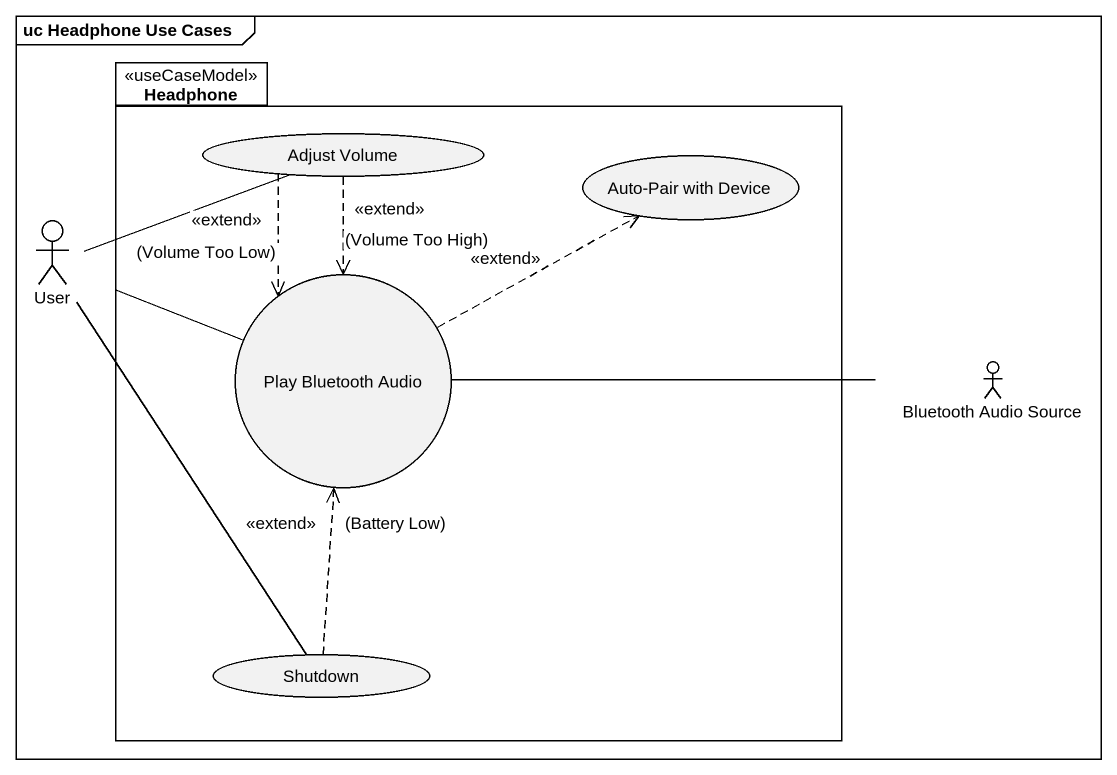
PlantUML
@startuml
mainframe uc Headphone Use Cases
package Headphone <<useCaseModel>> {
  usecase "Adjust Volume" as Adjust_Volume
  usecase "Auto-Pair with Device" as Auto_Pair_with_Device
  usecase "Play Bluetooth Audio" as Play_Bluetooth_Audio
  usecase Shutdown
}
actor User
actor "Bluetooth Audio Source" as Bluetooth_Audio_Source
Adjust_Volume ..> Play_Bluetooth_Audio : <<extend>>\n(Volume Too Low)
Adjust_Volume ..> Play_Bluetooth_Audio : <<extend>>\n(Volume Too High)
User -right- Adjust_Volume
User -right- Play_Bluetooth_Audio
User -- Shutdown
Play_Bluetooth_Audio .right.> Auto_Pair_with_Device : <<extend>>
Play_Bluetooth_Audio -right- Bluetooth_Audio_Source
Shutdown .up.> Play_Bluetooth_Audio : <<extend>>\n(Battery Low)
@enduml
